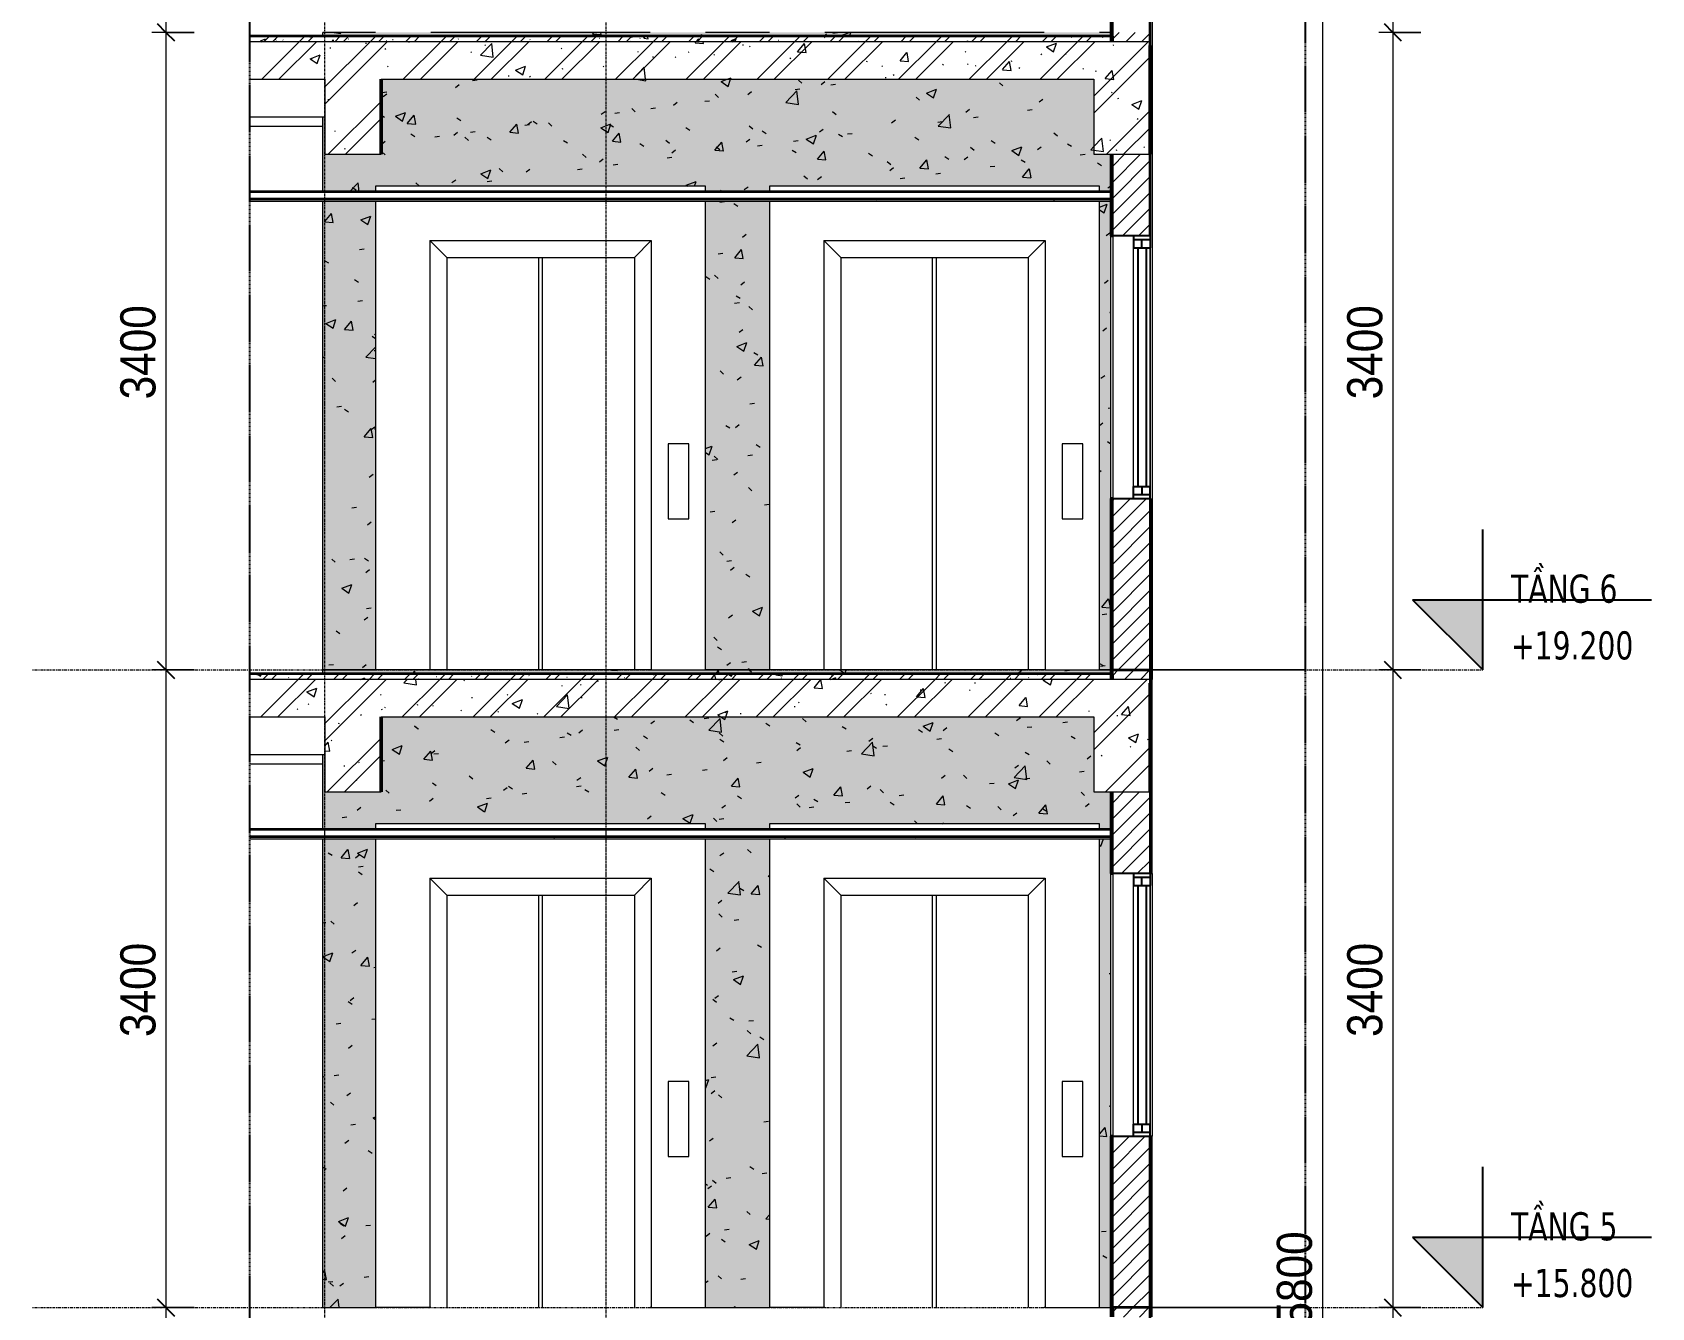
# Model space of a CAD drawing. Header units: millimetres. Extents: x 41641 to 74043, y -6777 to 34550.
# Drawn here: x 64565 to 73197, y 15800 to 22600 of the extents above; entities that cross this region are included whole.
import ezdxf

# ---------------------------------------------------------------- set-up
doc = ezdxf.new("R2010")
doc.units = ezdxf.units.MM
for name, pattern in [('Centre', [31.75, 6.35, -4.7625, 15.875, -4.7625]), ('Grid Line', [22.225, 12.7, -3.175, 3.175, -3.175]), ('Hidden', [7.14375, 4.7625, -2.38125])]:
    doc.linetypes.add(name, pattern=pattern)
for name, color, linetype, lineweight in [('0-2', 50, 'Continuous', 5), ('A-ANNO-DIMS', 211, 'Continuous', 9), ('A-ANNO-DIMS-75', 211, 'Continuous', 9), ('A-CLNG-2', 7, 'Continuous', 35), ('A-CLNG-FNSH-1', 250, 'Continuous', 18), ('A-CLNG-PATT', 13, 'Continuous', 18), ('A-DETL-GENF', 92, 'Continuous', 18), ('A-DETL-GENF-1', 9, 'Continuous', 18), ('A-DETL-GENF-3', 92, 'Hidden', 25), ('A-DETL-THIN', 151, 'Continuous', 18), ('A-DOOR', 31, 'Continuous', 18), ('A-FLOR-FNSH-1', 7, 'Continuous', 35), ('A-FLOR-LEVL', 51, 'Continuous', 9), ('A-FLOR-LEVL-1', 51, 'Continuous', 25), ('A-FLOR-LEVL-2', 51, 'Centre', 9), ('A-FLOR-PATT-3', 8, 'Continuous', 18), ('A-GLAZ', 151, 'Continuous', 18), ('A-GLAZ-1', 151, 'Continuous', 25), ('A-WALL', 113, 'Continuous', 18), ('A-WALL-1', 7, 'Continuous', 35), ('A-WALL-FNSH-1', 250, 'Continuous', 18), ('A-WALL-PATT', 111, 'Continuous', 18), ('I-WALL', 2, 'Continuous', 18), ('S-BEAM-1', 253, 'Continuous', 5), ('S-BEAM-2', 250, 'Continuous', 18), ('S-BEAM-3', 10, 'Continuous', 50), ('S-GRID-1', 1, 'Grid Line', 9)]:
    doc.layers.add(name, color=color, linetype=linetype, lineweight=lineweight)
doc.styles.add('Tahoma_B', font='tahomabd.ttf', dxfattribs={"width": 0.85, "height": 150})
doc.styles.add('UTM Avo', font='', dxfattribs={"width": 0.9, "height": 187.5})
doc.styles.get('UTM Avo').set_extended_font_data('UTM Avo')
doc.dimstyles.new('1_Dim_chi_tiet_2_5', dxfattribs={"dimscale": 304.8, "dimtxt": 187.368928, "dimasz": 0.295276, "dimexe": 0.246063, "dimexo": 0.0625, "dimgap": 0.024606, "dimtad": 1, "dimdec": 0, "dimrnd": 5, "dimzin": 0, "dimdsep": 46, "dimtxsty": 'UTM Avo', "dimblk1": 'OBLIQUE', "dimblk2": 'OBLIQUE', "dimsah": 1, "dimcen": 0.09, "dimdle": 0.246063, "dimazin": 0, "dimtfac": 1, "dimtdec": 4, "dimtix": 1, "dimtmove": 0, "dimatfit": 3, "dimfxl": 0.492126, "dimfxlon": 1, "dimtvp": 1, "dimtolj": 1, "dimtzin": 0, "dimarcsym": 2})
pattern_1 = [(45, (67953.896, 0), (-42.4264, 42.4264), [])]
pattern_2 = [(50, (67953.9, 0), (546.553, -47.817), [57.15, -628.65]), (355, (67953.9, 0), (-105.728, 573.17), [45.72, -502.92]), (100.451, (67999.44, -4), (440.828, 525.35), [48.57, -534.27]), (46.184, (67953.9, 152.4), (813.237, -126.128), [85.725, -942.975]), (96.636, (68021.7, 141.9), (712.207, 742.283), [72.855, -801.405]), (351.184, (67953.9, 152.4), (712.215, 742.276), [68.58, -754.38]), (21, (68030.1, 114.3), (454.843, -306.796), [57.15, -628.65]), (326, (68030.1, 114.3), (185.406, 552.564), [45.72, -502.92]), (71.451, (68068, 88.73), (640.251, 245.764), [48.57, -534.27]), (37.5, (67953.9, 0), (9.2664, 253.665), [25.146, -471.678, 25.146, -485.394, -504.825]), (37.5, (67953.9, 0), (9.2664, 253.665), [-1007.364, 25.146, -479.679]), (7.5, (67953.9, 0), (200.4594, 300.5414), [25.146, -265.938, 25.146, -460.248, -192.405]), (7.5, (67953.9, 0), (200.4594, 300.5414), [-776.478, 25.146, -167.259]), (327.5, (67783.97, 0), (406.7728, -17.1864), [25.146, -165.354, 25.146, -569.214, -788.67]), (327.5, (67783.97, 0), (406.7728, -17.1864), [-784.86, 25.146, -763.524]), (317.5, (67707.77, 0), (444.388, 76.2803), [25.146, -222.504, 25.146, -369.57, -560.07]), (317.5, (67707.77, 0), (444.388, 76.2803), [-642.366, 25.146, -534.924])]
pattern_3 = [(37.5, (67953.896, 0), (-2.40047, 73.41204), [2.515, -55.397, 2.515, -62.255, -61.913]), (37.5, (67953.896, 0), (-2.40047, 73.41204), [-122.682, 2.515, -59.398]), (7.5, (67953.9, 0), (67.42816, 107.52402), [2.515, -28.727, 2.515, -49.682, -20.003]), (7.5, (67953.9, 0), (67.42816, 107.52402), [-83.439, 2.515, -17.488]), (327.5, (67907.03, 0), (118.6493, 0.21553), [2.515, -16.535, 2.515, -66.065, -89.535]), (327.5, (67907.03, 0), (118.6493, 0.21553), [-87.63, 2.515, -87.02]), (317.5, (67907.03, 0), (114.5339, 33.43928), [2.515, -7.01, 2.515, -42.443, -51.435]), (317.5, (67907.03, 0), (114.5339, 33.43928), [-54.483, 2.515, -48.92])]
pattern_4 = [(45, (67953.896, 0), (-39.77476, 39.77476), [])]
pattern_5 = [(0, (67953.9, 0), (609.6, 152.4), [25.146, -432.054, 25.146, -432.054, -2438.4]), (0, (67953.9, 0), (609.6, 152.4), [-914.4, 25.146, -889.254, 25.146, -432.054, -1066.8]), (0, (67953.9, 0), (609.6, 152.4), [-2286, 25.146, -279.654, 25.146, -736.854]), (120, (68182.5, 76.2), (-436.7823, 451.7291), [25.146, -432.054, 25.146, -432.054, -2438.4]), (120, (68182.5, 76.2), (-436.7823, 451.7291), [-914.4, 25.146, -889.254, 25.146, -432.054, -1066.8]), (120, (68182.5, 76.2), (-436.7823, 451.7291), [-2286, 25.146, -279.654, 25.146, -736.854]), (240, (68258.7, 381), (-172.8177, -604.1291), [25.146, -432.054, 25.146, -432.054, -2438.4]), (240, (68258.7, 381), (-172.8177, -604.1291), [-914.4, 25.146, -889.254, 25.146, -432.054, -1066.8]), (240, (68258.7, 381), (-172.8177, -604.1291), [-2286, 25.146, -279.654, 25.146, -736.854])]
pattern_6 = [(50, (67953.9, 0), (273.276, -23.909), [28.575, -314.325]), (355, (67953.9, 0), (-52.8646, 286.585), [22.86, -251.46]), (100.451, (67976.67, -2), (220.4138, 262.6745), [24.285, -267.135]), (46.184, (67953.9, 76.2), (406.6187, -63.0646), [42.862, -471.487]), (96.636, (67987.8, 70.94), (356.104, 371.1414), [36.428, -400.703]), (351.184, (67953.9, 76.2), (356.1075, 371.138), [34.29, -377.19]), (21, (67992, 57.15), (227.4212, -153.3982), [28.575, -314.325]), (326, (67992, 57.15), (92.7027, 276.282), [22.86, -251.46]), (71.451, (68010.95, 44.37), (320.1254, 122.8816), [24.285, -267.135]), (37.5, (67953.9, 0), (4.6325, 126.8326), [2.515, -245.897, 2.515, -252.755, -252.413]), (37.5, (67953.9, 0), (4.6325, 126.8326), [-503.682, 2.515, -249.898]), (7.5, (67953.9, 0), (100.22916, 150.2711), [2.515, -143.027, 2.515, -240.182, -96.203]), (7.5, (67953.9, 0), (100.22916, 150.2711), [-388.239, 2.515, -93.688]), (327.5, (67868.93, 0), (203.38684, -8.5935), [2.515, -92.735, 2.515, -294.665, -394.335]), (327.5, (67868.93, 0), (203.38684, -8.5935), [-392.43, 2.515, -391.82]), (317.5, (67830.83, 0), (222.1944, 38.1398), [2.515, -121.31, 2.515, -194.843, -280.035]), (317.5, (67830.83, 0), (222.1944, 38.1398), [-321.183, 2.515, -277.52]), (45, (67953.9, 0), (-94.2927, 94.2927), []), (45, (67953.9, 142.88), (-94.2927, 94.2927), [])]
pattern_7 = [(50, (67953.9, 0), (546.553, -47.817), [57.15, -628.65]), (355, (67953.9, 0), (-105.728, 573.17), [45.72, -502.92]), (100.451, (67999.44, -4), (440.828, 525.35), [48.57, -534.27]), (46.184, (67953.9, 152.4), (813.237, -126.128), [85.725, -942.975]), (96.636, (68021.7, 141.9), (712.207, 742.283), [72.855, -801.405]), (351.184, (67953.9, 152.4), (712.215, 742.276), [68.58, -754.38]), (21, (68030.1, 114.3), (454.843, -306.796), [57.15, -628.65]), (326, (68030.1, 114.3), (185.406, 552.564), [45.72, -502.92]), (71.451, (68068, 88.73), (640.251, 245.764), [48.57, -534.27]), (37.5, (67953.9, 0), (9.2664, 253.665), [5.029, -491.795, 5.029, -505.511, -504.825]), (37.5, (67953.9, 0), (9.2664, 253.665), [-1007.364, 5.029, -499.796]), (7.5, (67953.9, 0), (200.4594, 300.5414), [5.029, -286.055, 5.029, -480.365, -192.405]), (7.5, (67953.9, 0), (200.4594, 300.5414), [-776.478, 5.029, -187.376]), (327.5, (67783.97, 0), (406.7728, -17.1864), [5.029, -185.471, 5.029, -589.331, -788.67]), (327.5, (67783.97, 0), (406.7728, -17.1864), [-784.86, 5.029, -783.641]), (317.5, (67707.77, 0), (444.388, 76.2803), [5.029, -242.621, 5.029, -389.687, -560.07]), (317.5, (67707.77, 0), (444.388, 76.2803), [-642.366, 5.029, -555.041]), (45, (67953.9, 0), (-188.5854, 188.5854), []), (45, (67953.9, 285.75), (-188.5854, 188.5854), [])]

# ---------------------------------------------------------------- blocks, each defined once
blk = doc.blocks.new('NCV_TKTC_KET CAU_rvt-2-TKCS_THANG MÁY TM1 - MẶT ĐỨNG')
at = {"layer": 'S-BEAM-1'}
for points in [[(48852.6, 21950), (48852.6, 21950), (48852.6, 22350)], [(48852.6, 18550), (48852.6, 18550), (48852.6, 18801.1)]]:
    blk.add_hatch(color=256, dxfattribs=at).paths.add_polyline_path(points)
at = {"layer": 'S-BEAM-2'}
for p, q in [((44052.6, 22150), (44452.6, 22150)), ((44052.6, 22100), (44442.6, 22100)), ((44052.6, 18750), (44452.6, 18750)), ((44052.6, 18700), (44442.6, 18700))]:
    blk.add_line(p, q, dxfattribs=at)
at = {"layer": 'S-BEAM-3'}
for p, q in [((48852.6, 21950), (48852.6, 22530)), ((44752.6, 21950), (44752.6, 22350)), ((48852.6, 18550), (48852.6, 19130)), ((44752.6, 18550), (44752.6, 18950))]:
    blk.add_line(p, q, dxfattribs=at)
blk = doc.blocks.new('1_FAMILY RVT - W01-WxH 1400x3200xmm-489780-TKCS_THANG MÁY TM1 - MẶT ĐỨNG')
at = {"layer": 'A-GLAZ'}
for p, q in [((48652.635618, 11314.4), (48652.635618, 9914.4)), ((48852.635618, 9914.4), (48852.635618, 11314.4)), ((48763.735618, 9977.9), (48763.735618, 11250.9)), ((48852.635618, 11250.9), (48852.635618, 9977.9))]:
    blk.add_line(p, q, dxfattribs=at)
at = {"layer": 'A-GLAZ-1'}
for p, q in [((48852.635618, 11314.4), (48652.635618, 11314.4)), ((48763.735618, 11314.4), (48763.735618, 11250.9)), ((48852.635618, 11314.4), (48852.635618, 11250.9)), ((48763.735618, 11295.35), (48852.635618, 11295.35)), ((48763.735618, 11250.9), (48852.635618, 11250.9)), ((48785.960618, 11250.9), (48785.960618, 9977.9)), ((48808.185618, 11250.9), (48808.185618, 11295.35)), ((48830.410618, 11250.9), (48830.410618, 9977.9)), ((48763.735618, 9914.4), (48763.735618, 9977.9)), ((48763.735618, 9977.9), (48852.635618, 9977.9)), ((48852.635618, 9933.45), (48763.735618, 9933.45)), ((48808.185618, 9977.9), (48808.185618, 9933.45)), ((48852.635618, 9914.4), (48852.635618, 9977.9)), ((48652.635618, 9914.4), (48852.635618, 9914.4))]:
    blk.add_line(p, q, dxfattribs=at)
blk = doc.blocks.new('Thang may HIEN - Dài x Rộng - 2000x2000-V13-TKCS_THANG MÁY TM1 - MẶT ĐỨNG')
at = {"layer": 'A-DOOR'}
for p, q in [((46822.6, 11580), (46822.6, 11550)), ((48582.6, 11580), (46822.6, 11580)), ((48582.6, 11550), (48582.6, 11580)), ((46822.6, 11500), (46822.6, 9000)), ((48582.6, 9000), (48582.6, 11500)), ((47202.6, 11200), (47112.6, 11290)), ((47112.6, 11290), (47112.6, 9000)), ((47112.6, 11290), (48292.6, 11290)), ((48292.6, 11290), (48202.6, 11200)), ((48292.6, 11290), (48292.6, 9000)), ((47202.6, 11200), (47202.6, 9000)), ((47202.6, 11200), (48202.6, 11200)), ((47692.6, 9000), (47692.6, 11200)), ((47712.6, 9000), (47712.6, 11200)), ((48202.6, 11200), (48202.6, 9000)), ((48492.6, 10205.9), (48382.6, 10205.9)), ((48382.6, 10205.9), (48382.6, 9805.9)), ((48492.6, 9805.9), (48492.6, 10205.9)), ((48382.6, 9805.9), (48492.6, 9805.9)), ((47112.6, 9000), (46822.6, 9000)), ((47117.6, 9000), (47112.6, 9000)), ((48292.6, 9000), (48287.6, 9000)), ((48292.6, 9000), (48582.6, 9000))]:
    blk.add_line(p, q, dxfattribs=at)
blk = doc.blocks.new('BORDER VIEW - BORDER VIEW-3767685-TKCS_THANG MÁY TM1 - MẶT ĐỨNG')
at = {"layer": 'A-DETL-GENF-3'}
for p, q in [((44052.6, -4350), (44052.6, 34271.6)), ((49678.2, 34271.6), (49678.2, -4350))]:
    blk.add_line(p, q, dxfattribs=at)
blk = doc.blocks.new('Level - CAO ĐỘ LEVEL-350587-TKCS_THANG MÁY TM1 - MẶT ĐỨNG')
at = {"layer": 'A-FLOR-LEVL'}
blk.add_hatch(color=256, dxfattribs=at).paths.add_polyline_path([(50625.7, 2575), (50625.7, 2200), (50250.7, 2575)])
at = {"layer": 'A-FLOR-LEVL-1'}
for p, q in [((50625.7, 2200), (50625.7, 2950)), ((50250.7, 2575), (50625.7, 2200)), ((50250.7, 2575), (51525.7, 2575))]:
    blk.add_line(p, q, dxfattribs=at)
blk = doc.blocks.new('DIMBLOCK30-TKCS_THANG MÁY TM1 - MẶT ĐỨNG')
at = {"layer": 'A-ANNO-DIMS-75'}
for p, q in [((65427.1, 26000), (65202.1, 26000)), ((65277.1, 26000), (65277.1, 22600)), ((65277.1, 26000), (65427.1, 26000)), ((65427.1, 22600), (65202.1, 22600)), ((65277.1, 22600), (65427.1, 22600))]:
    blk.add_line(p, q, dxfattribs=at)
at = {"layer": 'A-ANNO-DIMS-75', "lineweight": 25}
for p, q in [((65277.1, 26000), (65232.1, 26045)), ((65277.1, 26000), (65322.1, 25955)), ((65277.1, 22600), (65232.1, 22645)), ((65277.1, 22600), (65322.1, 22555))]:
    blk.add_line(p, q, dxfattribs=at)
at = {"layer": 'A-ANNO-DIMS-75', "color": 0, "insert": (65033.5, 24043.2), "char_height": 187.5, "width": 616.236, "attachment_point": 1, "rotation": 90, "line_spacing_factor": 1.110334, "style": 'UTM Avo'}
blk.add_mtext('3400', dxfattribs=at)
blk = doc.blocks.new('_Oblique')
at = {"color": 0, "linetype": 'ByBlock', "lineweight": -2}
blk.add_line((-0.5, -0.5), (0.5, 0.5), dxfattribs=at)
blk = doc.blocks.new('DIMBLOCK31-TKCS_THANG MÁY TM1 - MẶT ĐỨNG')
at = {"layer": 'A-ANNO-DIMS-75', "lineweight": 25}
for p, q in [((65277.1, 22600), (65232.1, 22645)), ((65277.1, 22600), (65322.1, 22555)), ((65277.1, 19200), (65232.1, 19245)), ((65277.1, 19200), (65322.1, 19155))]:
    blk.add_line(p, q, dxfattribs=at)
at = {"layer": 'A-ANNO-DIMS-75'}
for p, q in [((65427.1, 22600), (65202.1, 22600)), ((65277.1, 22600), (65277.1, 19200)), ((65277.1, 22600), (65427.1, 22600)), ((65427.1, 19200), (65202.1, 19200)), ((65277.1, 19200), (65427.1, 19200))]:
    blk.add_line(p, q, dxfattribs=at)
at = {"layer": 'A-ANNO-DIMS-75', "color": 0, "insert": (65033.5, 20643.2), "char_height": 187.5, "width": 616.236, "attachment_point": 1, "rotation": 90, "line_spacing_factor": 1.110334, "style": 'UTM Avo'}
blk.add_mtext('3400', dxfattribs=at)
blk = doc.blocks.new('DIMBLOCK32-TKCS_THANG MÁY TM1 - MẶT ĐỨNG')
at = {"layer": 'A-ANNO-DIMS-75'}
for p, q in [((65427.1, 19200), (65202.1, 19200)), ((65277.1, 19200), (65277.1, 15800)), ((65277.1, 19200), (65427.1, 19200)), ((65427.1, 15800), (65202.1, 15800)), ((65277.1, 15800), (65427.1, 15800))]:
    blk.add_line(p, q, dxfattribs=at)
at = {"layer": 'A-ANNO-DIMS-75', "lineweight": 25}
for p, q in [((65277.1, 19200), (65232.1, 19245)), ((65277.1, 19200), (65322.1, 19155)), ((65277.1, 15800), (65232.1, 15845)), ((65277.1, 15800), (65322.1, 15755))]:
    blk.add_line(p, q, dxfattribs=at)
at = {"layer": 'A-ANNO-DIMS-75', "color": 0, "insert": (65033.5, 17243.2), "char_height": 187.5, "width": 616.236, "attachment_point": 1, "rotation": 90, "line_spacing_factor": 1.110334, "style": 'UTM Avo'}
blk.add_mtext('3400', dxfattribs=at)
blk = doc.blocks.new('DIMBLOCK33-TKCS_THANG MÁY TM1 - MẶT ĐỨNG')
at = {"layer": 'A-ANNO-DIMS-75'}
for p, q in [((65427.1, 15800), (65202.1, 15800)), ((65277.1, 15800), (65277.1, 12400)), ((65277.1, 15800), (65427.1, 15800)), ((65427.1, 12400), (65202.1, 12400)), ((65277.1, 12400), (65427.1, 12400))]:
    blk.add_line(p, q, dxfattribs=at)
at = {"layer": 'A-ANNO-DIMS-75', "lineweight": 25}
for p, q in [((65277.1, 15800), (65232.1, 15845)), ((65277.1, 15800), (65322.1, 15755)), ((65277.1, 12400), (65232.1, 12445)), ((65277.1, 12400), (65322.1, 12355))]:
    blk.add_line(p, q, dxfattribs=at)
at = {"layer": 'A-ANNO-DIMS-75', "color": 0, "insert": (65033.5, 13843.2), "char_height": 187.5, "width": 616.236, "attachment_point": 1, "rotation": 90, "line_spacing_factor": 1.110334, "style": 'UTM Avo'}
blk.add_mtext('3400', dxfattribs=at)
blk = doc.blocks.new('DIMBLOCK45-TKCS_THANG MÁY TM1 - MẶT ĐỨNG')
at = {"layer": 'A-ANNO-DIMS-75'}
for p, q in [((71967.6, 26000), (71742.6, 26000)), ((71817.6, 26000), (71817.6, 22600)), ((71817.6, 26000), (71967.6, 26000)), ((71967.6, 22600), (71742.6, 22600)), ((71817.6, 22600), (71967.6, 22600))]:
    blk.add_line(p, q, dxfattribs=at)
at = {"layer": 'A-ANNO-DIMS-75', "lineweight": 25}
for p, q in [((71817.6, 26000), (71772.6, 26045)), ((71817.6, 26000), (71862.6, 25955)), ((71817.6, 22600), (71772.6, 22645)), ((71817.6, 22600), (71862.6, 22555))]:
    blk.add_line(p, q, dxfattribs=at)
at = {"layer": 'A-ANNO-DIMS-75', "color": 0, "insert": (71574, 24043.2), "char_height": 187.5, "width": 616.236, "attachment_point": 1, "rotation": 90, "line_spacing_factor": 1.110334, "style": 'UTM Avo'}
blk.add_mtext('3400', dxfattribs=at)
blk = doc.blocks.new('DIMBLOCK46-TKCS_THANG MÁY TM1 - MẶT ĐỨNG')
at = {"layer": 'A-ANNO-DIMS-75', "lineweight": 25}
for p, q in [((71817.6, 22600), (71772.6, 22645)), ((71817.6, 22600), (71862.6, 22555)), ((71817.6, 19200), (71772.6, 19245)), ((71817.6, 19200), (71862.6, 19155))]:
    blk.add_line(p, q, dxfattribs=at)
at = {"layer": 'A-ANNO-DIMS-75'}
for p, q in [((71967.6, 22600), (71742.6, 22600)), ((71817.6, 22600), (71817.6, 19200)), ((71817.6, 22600), (71967.6, 22600)), ((71967.6, 19200), (71742.6, 19200)), ((71817.6, 19200), (71967.6, 19200))]:
    blk.add_line(p, q, dxfattribs=at)
at = {"layer": 'A-ANNO-DIMS-75', "color": 0, "insert": (71574, 20643.2), "char_height": 187.5, "width": 616.236, "attachment_point": 1, "rotation": 90, "line_spacing_factor": 1.110334, "style": 'UTM Avo'}
blk.add_mtext('3400', dxfattribs=at)
blk = doc.blocks.new('DIMBLOCK47-TKCS_THANG MÁY TM1 - MẶT ĐỨNG')
at = {"layer": 'A-ANNO-DIMS-75'}
for p, q in [((71967.6, 19200), (71742.6, 19200)), ((71817.6, 19200), (71817.6, 15800)), ((71817.6, 19200), (71967.6, 19200)), ((71967.6, 15800), (71742.6, 15800)), ((71817.6, 15800), (71967.6, 15800))]:
    blk.add_line(p, q, dxfattribs=at)
at = {"layer": 'A-ANNO-DIMS-75', "lineweight": 25}
for p, q in [((71817.6, 19200), (71772.6, 19245)), ((71817.6, 19200), (71862.6, 19155)), ((71817.6, 15800), (71772.6, 15845)), ((71817.6, 15800), (71862.6, 15755))]:
    blk.add_line(p, q, dxfattribs=at)
at = {"layer": 'A-ANNO-DIMS-75', "color": 0, "insert": (71574, 17243.2), "char_height": 187.5, "width": 616.236, "attachment_point": 1, "rotation": 90, "line_spacing_factor": 1.110334, "style": 'UTM Avo'}
blk.add_mtext('3400', dxfattribs=at)
blk = doc.blocks.new('DIMBLOCK48-TKCS_THANG MÁY TM1 - MẶT ĐỨNG')
at = {"layer": 'A-ANNO-DIMS-75'}
for p, q in [((71967.6, 15800), (71742.6, 15800)), ((71817.6, 15800), (71817.6, 12400)), ((71817.6, 15800), (71967.6, 15800)), ((71967.6, 12400), (71742.6, 12400)), ((71817.6, 12400), (71967.6, 12400))]:
    blk.add_line(p, q, dxfattribs=at)
at = {"layer": 'A-ANNO-DIMS-75', "lineweight": 25}
for p, q in [((71817.6, 15800), (71772.6, 15845)), ((71817.6, 15800), (71862.6, 15755)), ((71817.6, 12400), (71772.6, 12445)), ((71817.6, 12400), (71862.6, 12355))]:
    blk.add_line(p, q, dxfattribs=at)
at = {"layer": 'A-ANNO-DIMS-75', "color": 0, "insert": (71574, 13843.2), "char_height": 187.5, "width": 616.236, "attachment_point": 1, "rotation": 90, "line_spacing_factor": 1.110334, "style": 'UTM Avo'}
blk.add_mtext('3400', dxfattribs=at)
blk = doc.blocks.new('DIMBLOCK57-TKCS_THANG MÁY TM1 - MẶT ĐỨNG')
at = {"layer": 'A-ANNO-DIMS-75', "lineweight": 25}
for p, q in [((71442.6, 33800), (71397.6, 33845)), ((71442.6, 33800), (71487.6, 33755)), ((71442.6, -2000), (71397.6, -1955)), ((71442.6, -2000), (71487.6, -2045))]:
    blk.add_line(p, q, dxfattribs=at)
at = {"layer": 'A-ANNO-DIMS-75'}
for p, q in [((71442.6, 33875), (71442.6, -2075)), ((71292.6, 33800), (71517.6, 33800)), ((71442.6, 33800), (71292.6, 33800)), ((71592.6, -2000), (71367.6, -2000)), ((71442.6, -2000), (71592.6, -2000))]:
    blk.add_line(p, q, dxfattribs=at)
at = {"layer": 'A-ANNO-DIMS-75', "color": 0, "insert": (71199, 15579), "char_height": 187.5, "width": 770.294, "attachment_point": 1, "rotation": 90, "line_spacing_factor": 1.110334, "style": 'UTM Avo'}
blk.add_mtext('35800', dxfattribs=at)

msp = doc.modelspace()

# ---------------------------------------------------------------- hatches: boundary and pattern name
at = {"layer": 'A-CLNG-PATT'}
h = msp.add_hatch(dxfattribs=at)
h.set_pattern_fill('FP_16', color=256, style=0, pattern_type=2)
h.set_pattern_definition(pattern_5)
h.paths.add_polyline_path([(69028.5, 21700), (70323.9, 21700), (70323.9, 21710), (65724, 21710), (65724, 21700), (68008, 21700)])
h = msp.add_hatch(dxfattribs=at)
h.set_pattern_fill('FP_16', color=256, style=0, pattern_type=2)
h.set_pattern_definition(pattern_5)
h.paths.add_polyline_path([(69028.5, 18300), (70323.9, 18300), (70323.9, 18310), (65724, 18310), (65724, 18300), (68008, 18300)])
at = {"layer": 'A-DETL-GENF-1'}
h = msp.add_hatch(dxfattribs=at)
h.set_pattern_fill('FP_20', color=256, style=0, pattern_type=2)
h.set_pattern_definition(pattern_7)
h.paths.add_polyline_path([(66424, 21950), (66424, 22350), (70224.1, 22350), (70224.1, 21950), (70524, 21950), (70524, 22550), (65724, 22550), (65724, 22350), (66124, 22350), (66124, 21950)])
h = msp.add_hatch(dxfattribs=at)
h.set_pattern_fill('FP_20', color=256, style=0, pattern_type=2)
h.set_pattern_definition(pattern_7)
h.paths.add_polyline_path([(66424, 18550), (66424, 18950), (70224.1, 18950), (70224.1, 18550), (70524, 18550), (70524, 19150), (65724, 19150), (65724, 18950), (66124, 18950), (66124, 18550)])
at = {"layer": 'A-FLOR-PATT-3'}
h = msp.add_hatch(dxfattribs=at)
h.set_pattern_fill('FP_14', color=256, style=0, pattern_type=2)
h.set_pattern_definition(pattern_6)
h.paths.add_polyline_path([(70224.1, 22550), (70324.1, 22550), (70324.1, 22580), (65724, 22580), (65724, 22550), (69028.5, 22550)])
h = msp.add_hatch(dxfattribs=at)
h.set_pattern_fill('FP_14', color=256, style=0, pattern_type=2)
h.set_pattern_definition(pattern_6)
h.paths.add_polyline_path([(66424, 19150), (70324.1, 19150), (70324.1, 19180), (65724, 19180), (65724, 19150), (66364.1, 19150)])
at = {"layer": 'A-WALL-PATT'}
h = msp.add_hatch(dxfattribs=at)
h.set_pattern_fill('FP_17', color=256, style=0, pattern_type=2)
h.set_pattern_definition(pattern_2)
h.paths.add_polyline_path([(66114.1, 19200), (66124.1, 19200), (66124.1, 21700), (66114.1, 21700), (66114.1, 20032.5)])
h.paths.add_polyline_path([(66114.1, 21750), (66124.1, 21750), (66124, 22150), (66114.1, 22150), (66114.1, 21950)])
h.paths.add_polyline_path([(66114.1, 22580), (66124.1, 22580), (66124.1, 22600), (66114.1, 22600)])
h = msp.add_hatch(dxfattribs=at)
h.set_pattern_fill('FP_18', color=256, style=0, pattern_type=2)
h.set_pattern_definition(pattern_3)
h.paths.add_polyline_path([(66114.1, 19200), (66124.1, 19200), (66124.1, 21700), (66114.1, 21700), (66114.1, 20032.5)])
h.paths.add_polyline_path([(66114.1, 21750), (66124.1, 21750), (66124, 22150), (66114.1, 22150), (66114.1, 21950)])
h.paths.add_polyline_path([(66114.1, 22580), (66124.1, 22580), (66124.1, 22600), (66114.1, 22600)])
h = msp.add_hatch(dxfattribs=at)
h.set_pattern_fill('FP_17', color=256, style=0, pattern_type=2)
h.set_pattern_definition(pattern_2)
h.paths.add_polyline_path([(66124.1, 19200), (66394, 19200), (66394, 21700), (66124.1, 21700), (66124.1, 20032.5)])
h.paths.add_polyline_path([(68494.1, 19200), (68494.1, 21700), (68154, 21700), (68154, 19200)])
h.paths.add_polyline_path([(70314.1, 19200), (70314.1, 21700), (70254.1, 21700), (70254.1, 19200)])
h.paths.add_polyline_path([(68428.6, 21750), (68494.1, 21750), (68494.1, 21780), (70254.1, 21780), (70254.1, 21750), (70314.1, 21750), (70314.1, 21950), (70224.1, 21950), (70224.1, 22350), (66424.1, 22350), (66424, 21950), (66124.1, 21950), (66124.1, 21750), (66394, 21750), (66394, 21780), (68154, 21780), (68154, 21750)])
h.paths.add_polyline_path([(66134.1, 22580), (70314.1, 22580), (70314.1, 22600), (66124.1, 22600), (66124.1, 22580)])
h = msp.add_hatch(dxfattribs=at)
h.set_pattern_fill('FP_18', color=256, style=0, pattern_type=2)
h.set_pattern_definition(pattern_3)
h.paths.add_polyline_path([(66124.1, 19200), (66394, 19200), (66394, 21700), (66124.1, 21700), (66124.1, 20032.5)])
h.paths.add_polyline_path([(68494.1, 19200), (68494.1, 21700), (68154, 21700), (68154, 19200)])
h.paths.add_polyline_path([(70314.1, 19200), (70314.1, 21700), (70254.1, 21700), (70254.1, 19200)])
h.paths.add_polyline_path([(68428.6, 21750), (68494.1, 21750), (68494.1, 21780), (70254.1, 21780), (70254.1, 21750), (70314.1, 21750), (70314.1, 21950), (70224.1, 21950), (70224.1, 22350), (66424.1, 22350), (66424, 21950), (66124.1, 21950), (66124.1, 21750), (66394, 21750), (66394, 21780), (68154, 21780), (68154, 21750)])
h.paths.add_polyline_path([(66134.1, 22580), (70314.1, 22580), (70314.1, 22600), (66124.1, 22600), (66124.1, 22580)])
h = msp.add_hatch(dxfattribs=at)
h.set_pattern_fill('FP_19', color=256, style=0, pattern_type=2)
h.set_pattern_definition(pattern_4)
h.paths.add_polyline_path([(70324.1, 19200), (70324.1, 20114.4), (70314.1, 20114.4), (70314.1, 19200)])
h.paths.add_polyline_path([(70324.1, 21514.4), (70324.1, 21950), (70314.1, 21950), (70314.1, 21514.4)])
h.paths.add_polyline_path([(70324.1, 22550), (70324.1, 22600), (70314.1, 22600), (70314.1, 22550), (70323.6, 22550)])
h = msp.add_hatch(dxfattribs=at)
h.set_pattern_fill('FP_13', color=256, style=0, pattern_type=2)
h.set_pattern_definition(pattern_1)
h.paths.add_polyline_path([(70524.1, 19200), (70524.1, 20114.4), (70324.1, 20114.4), (70324.1, 19200)])
h.paths.add_polyline_path([(70524, 21514.4), (70524.1, 21514.4), (70524, 22600), (70324.1, 22600), (70324.1, 22550), (70524, 22549.6), (70524, 21950), (70324.1, 21950), (70324.1, 21514.4)])
h = msp.add_hatch(dxfattribs=at)
h.set_pattern_fill('FP_17', color=256, style=0, pattern_type=2)
h.set_pattern_definition(pattern_2)
h.paths.add_polyline_path([(66114.1, 15800), (66124.1, 15800), (66124.1, 18300), (66114.1, 18300), (66114.1, 17569.7)])
h.paths.add_polyline_path([(66114.1, 18350), (66124.1, 18350), (66124, 18750), (66114.1, 18750), (66114.1, 18550)])
h.paths.add_polyline_path([(66114.1, 19180), (66124.1, 19180), (66124.1, 19200), (66114.1, 19200)])
h = msp.add_hatch(dxfattribs=at)
h.set_pattern_fill('FP_18', color=256, style=0, pattern_type=2)
h.set_pattern_definition(pattern_3)
h.paths.add_polyline_path([(66114.1, 15800), (66124.1, 15800), (66124.1, 18300), (66114.1, 18300), (66114.1, 17569.7)])
h.paths.add_polyline_path([(66114.1, 18350), (66124.1, 18350), (66124, 18750), (66114.1, 18750), (66114.1, 18550)])
h.paths.add_polyline_path([(66114.1, 19180), (66124.1, 19180), (66124.1, 19200), (66114.1, 19200)])
h = msp.add_hatch(dxfattribs=at)
h.set_pattern_fill('FP_17', color=256, style=0, pattern_type=2)
h.set_pattern_definition(pattern_2)
h.paths.add_polyline_path([(68154, 15800), (68494.1, 15800), (68494.1, 18300), (68154, 18300), (68154, 17384.5)])
h.paths.add_polyline_path([(66394, 15800), (66394, 18300), (66124.1, 18300), (66124.1, 15800)])
h.paths.add_polyline_path([(70254.1, 15800), (70314.1, 15800), (70314.1, 18300), (70254.1, 18300), (70254.1, 16205.9)])
h.paths.add_polyline_path([(66124.1, 18350), (66394, 18350), (66394, 18380), (68154, 18380), (68154, 18350), (68494.1, 18350), (68494.1, 18380), (70254.1, 18380), (70254.1, 18350), (70314.1, 18350), (70314.1, 18550), (70224.1, 18550), (70224.1, 18950), (66424.1, 18950), (66424, 18550), (66124.1, 18550), (66124.1, 18380)])
h.paths.add_polyline_path([(66155.9, 19180), (70314.1, 19180), (70314.1, 19200), (66124.1, 19200), (66124.1, 19180), (66134.1, 19180)])
h = msp.add_hatch(dxfattribs=at)
h.set_pattern_fill('FP_18', color=256, style=0, pattern_type=2)
h.set_pattern_definition(pattern_3)
h.paths.add_polyline_path([(68154, 15800), (68494.1, 15800), (68494.1, 18300), (68154, 18300), (68154, 17384.5)])
h.paths.add_polyline_path([(66394, 15800), (66394, 18300), (66124.1, 18300), (66124.1, 15800)])
h.paths.add_polyline_path([(70254.1, 15800), (70314.1, 15800), (70314.1, 18300), (70254.1, 18300), (70254.1, 16205.9)])
h.paths.add_polyline_path([(66124.1, 18350), (66394, 18350), (66394, 18380), (68154, 18380), (68154, 18350), (68494.1, 18350), (68494.1, 18380), (70254.1, 18380), (70254.1, 18350), (70314.1, 18350), (70314.1, 18550), (70224.1, 18550), (70224.1, 18950), (66424.1, 18950), (66424, 18550), (66124.1, 18550), (66124.1, 18380)])
h.paths.add_polyline_path([(66155.9, 19180), (70314.1, 19180), (70314.1, 19200), (66124.1, 19200), (66124.1, 19180), (66134.1, 19180)])
h = msp.add_hatch(dxfattribs=at)
h.set_pattern_fill('FP_19', color=256, style=0, pattern_type=2)
h.set_pattern_definition(pattern_4)
h.paths.add_polyline_path([(70314.1, 15800), (70324.1, 15800), (70324.1, 16714.4), (70314.1, 16714.4), (70314.1, 16338.3)])
h.paths.add_polyline_path([(70324.1, 18114.4), (70324.1, 18550), (70314.1, 18550), (70314.1, 18114.4)])
h.paths.add_polyline_path([(70314.1, 19150), (70324.1, 19150), (70324.1, 19200), (70314.1, 19200)])
h = msp.add_hatch(dxfattribs=at)
h.set_pattern_fill('FP_13', color=256, style=0, pattern_type=2)
h.set_pattern_definition(pattern_1)
h.paths.add_polyline_path([(70524.1, 15800), (70524.1, 16714.4), (70324.1, 16714.4), (70324.1, 15800)])
h.paths.add_polyline_path([(70524.1, 18114.4), (70524, 19200), (70324.1, 19200), (70324.1, 19150), (70524, 19149.6), (70524, 18550), (70324.1, 18550), (70324.1, 18114.4), (70524, 18114.4)])
h = msp.add_hatch(dxfattribs=at)
h.set_pattern_fill('FP_19', color=256, style=0, pattern_type=2)
h.set_pattern_definition(pattern_4)
h.paths.add_polyline_path([(70324.1, 12400), (70324.1, 13314.4), (70314.1, 13314.4), (70314.1, 12400)])
h.paths.add_polyline_path([(70314.1, 14714.4), (70324.1, 14714.4), (70324.1, 15150), (70314.1, 15150), (70314.1, 15107)])
h.paths.add_polyline_path([(70323.6, 15750), (70324.1, 15750), (70324.1, 15800), (70314.1, 15800), (70314.1, 15750)])
h = msp.add_hatch(dxfattribs=at)
h.set_pattern_fill('FP_13', color=256, style=0, pattern_type=2)
h.set_pattern_definition(pattern_1)
h.paths.add_polyline_path([(70524.1, 12400), (70524.1, 13314.4), (70324.1, 13314.4), (70324.1, 12400)])
h.paths.add_polyline_path([(70324.1, 14714.4), (70524.1, 14714.4), (70524, 15800), (70324.1, 15800), (70324.1, 15750), (70524, 15749.6), (70524, 15150), (70324.1, 15150), (70324.1, 15107)])

# ---------------------------------------------------------------- linework, layer by layer
at = {"layer": 'A-CLNG-2'}
for p, q in [((70323.9, 21750), (65724, 21750)), ((70323.9, 21710), (65724, 21710)), ((70323.9, 21710), (70323.9, 21750)), ((70323.9, 18350), (65724, 18350)), ((70323.9, 18310), (65724, 18310)), ((70323.9, 18310), (70323.9, 18350))]:
    msp.add_line(p, q, dxfattribs=at)
at = {"layer": 'A-CLNG-FNSH-1'}
for p, q in [((65724, 21700), (70323.9, 21700)), ((70323.9, 21700), (70323.9, 21710)), ((70323.9, 18300), (70323.9, 18310)), ((65724, 18300), (70323.9, 18300))]:
    msp.add_line(p, q, dxfattribs=at)
at = {"layer": 'A-DETL-THIN'}
for p, q in [((70524, 22550), (65724, 22550)), ((70524, 21950), (70524, 22550)), ((65724, 22350), (66124, 22350)), ((66124, 22350), (66124, 21950)), ((66424, 21950), (66424, 22350)), ((66424, 22350), (70224.1, 22350)), ((70224.1, 22350), (70224.1, 21950)), ((66124, 21950), (66424, 21950)), ((70224.1, 21950), (70524, 21950)), ((70524, 19150), (65724, 19150)), ((70524, 18550), (70524, 19150)), ((65724, 18950), (66124, 18950)), ((66124, 18950), (66124, 18550)), ((66424, 18550), (66424, 18950)), ((66424, 18950), (70224.1, 18950)), ((70224.1, 18950), (70224.1, 18550)), ((66124, 18550), (66424, 18550)), ((70224.1, 18550), (70524, 18550))]:
    msp.add_line(p, q, dxfattribs=at)
at = {"layer": 'A-FLOR-FNSH-1'}
for p, q in [((70324.1, 22580), (65724, 22580)), ((70324.1, 22550), (70324.1, 22580)), ((70324.1, 19180), (65724, 19180)), ((70324.1, 19150), (70324.1, 19180))]:
    msp.add_line(p, q, dxfattribs=at)
at = {"layer": 'A-FLOR-LEVL-2'}
for p, q in [((64564.8, 19200), (72297.1, 19200)), ((64564.8, 15800), (72297.1, 15800))]:
    msp.add_line(p, q, dxfattribs=at)
at = {"layer": 'A-WALL'}
for p, q in [((70534.1, 29350), (70534.1, 19150)), ((70324.1, 23514.4), (70324.1, 22580)), ((70324.1, 21950), (70324.1, 21514.4)), ((70324.1, 20114.4), (70324.1, 19180)), ((71349.6, 19200), (70534.1, 19200)), ((70534.1, 19200), (71349.6, 19200)), ((70324.1, 18550), (70324.1, 18114.4)), ((70534.1, 18114.4), (70534.1, 16714.4)), ((70324.1, 16714.4), (70324.1, 15800)), ((70534.1, 15800), (71349.6, 15800)), ((71349.6, 15800), (70534.1, 15800))]:
    msp.add_line(p, q, dxfattribs=at)
at = {"layer": 'A-WALL-1'}
for p, q in [((70314.1, 23514.4), (70314.1, 22550)), ((70524.1, 21514.4), (70524.1, 23514.4)), ((70314.1, 21950), (70314.1, 21514.4)), ((70314.1, 21514.4), (70324.1, 21514.4)), ((70314.1, 20114.4), (70314.1, 19150)), ((70324.1, 20114.4), (70314.1, 20114.4)), ((70524.1, 20114.4), (70524.1, 18114.4)), ((70324.1, 19200), (70314.1, 19200)), ((70314.1, 19200), (70524.1, 19200)), ((70314.1, 18550), (70314.1, 18114.4)), ((70314.1, 18114.4), (70324.1, 18114.4)), ((70324.1, 16714.4), (70314.1, 16714.4)), ((70314.1, 16714.4), (70314.1, 15750)), ((70524.1, 14714.4), (70524.1, 16714.4)), ((70524.1, 15800), (70314.1, 15800)), ((70324.1, 15800), (70314.1, 15800)), ((70324.1, 15800), (70324.1, 15750)), ((70324.1, 15800), (70324.1, 15800))]:
    msp.add_line(p, q, dxfattribs=at)
at = {"layer": 'A-WALL-FNSH-1'}
for p, q in [((70534.1, 19150), (70524.1, 19150)), ((70534.1, 18114.4), (70534.1, 19150)), ((70524.1, 18114.4), (70534.1, 18114.4)), ((70534.1, 16714.4), (70524.1, 16714.4)), ((70534.1, 15750), (70534.1, 16714.4))]:
    msp.add_line(p, q, dxfattribs=at)
at = {"layer": 'I-WALL'}
for p, q in [((66114.1, 22580), (66114.1, 22600)), ((66394, 22600), (66114.1, 22600)), ((67859, 22600), (66689, 22600)), ((68494.1, 22600), (68154, 22600)), ((69959.1, 22600), (68789.1, 22600)), ((70314.1, 22600), (70254.1, 22600)), ((66114.1, 21750), (66114.1, 22150)), ((66114.1, 19200), (66114.1, 21700)), ((70314.1, 20114.4), (70314.1, 21514.4)), ((66114.1, 19180), (66114.1, 19200)), ((66394, 19200), (66114.1, 19200)), ((66114.1, 19200), (66394, 19200)), ((67859, 19200), (66689, 19200)), ((68494.1, 19200), (68154, 19200)), ((68154, 19200), (68494.1, 19200)), ((69959.1, 19200), (68789.1, 19200)), ((70314.1, 19200), (70254.1, 19200)), ((70254.1, 19200), (70314.1, 19200)), ((66114.1, 18350), (66114.1, 18750)), ((66114.1, 15800), (66114.1, 18300)), ((70314.1, 16714.4), (70314.1, 18114.4)), ((66114.1, 15800), (66394, 15800)), ((68154, 15800), (68494.1, 15800)), ((70254.1, 15800), (70314.1, 15800))]:
    msp.add_line(p, q, dxfattribs=at)
at = {"layer": 'S-GRID-1'}
for p, q in [((66124, -4166.2), (66124, 32410.9)), ((67624, -4166.2), (67624, 32410.9)), ((70524, -4166.2), (70524, 32410.9))]:
    msp.add_line(p, q, dxfattribs=at)

# ---------------------------------------------------------------- block references
at = {"layer": '0-2'}
msp.add_blockref('NCV_TKTC_KET CAU_rvt-2-TKCS_THANG MÁY TM1 - MẶT ĐỨNG', (21671.4, 0), dxfattribs=at)
at = {"layer": 'A-DETL-GENF'}
msp.add_blockref('BORDER VIEW - BORDER VIEW-3767685-TKCS_THANG MÁY TM1 - MẶT ĐỨNG', (21671.4, 0), dxfattribs=at)
at = {"layer": 'A-DOOR'}
for p in [(19571.4, 10200), (21671.4, 10200), (19571.4, 6800), (21671.4, 6800)]:
    msp.add_blockref('Thang may HIEN - Dài x Rộng - 2000x2000-V13-TKCS_THANG MÁY TM1 - MẶT ĐỨNG', p, dxfattribs=at)
at = {"layer": 'A-FLOR-LEVL-1'}
for p in [(21671.4, 17000), (21671.4, 13600)]:
    msp.add_blockref('Level - CAO ĐỘ LEVEL-350587-TKCS_THANG MÁY TM1 - MẶT ĐỨNG', p, dxfattribs=at)
at = {"layer": 'A-GLAZ'}
for p in [(21671.4, 10200), (21671.4, 6800)]:
    msp.add_blockref('1_FAMILY RVT - W01-WxH 1400x3200xmm-489780-TKCS_THANG MÁY TM1 - MẶT ĐỨNG', p, dxfattribs=at)

# ---------------------------------------------------------------- texts
at = {"layer": 'A-FLOR-LEVL', "char_height": 150, "line_spacing_factor": 0.996129, "style": 'Tahoma_B'}
for s, insert, width, attachment_point in [('\\pt765,1530,2295,3060,3825,4590,5355,6120,6885,7650,8415,9180,9945,10710,11475,12240,13005,13770,14535,15300,16065,16830,17595,18360,19125,19890,20655,21420,22185,22950,23715,24480;TẦNG 6', (72447.5, 19555.8), 678.937, 7), ('\\pt318.75,637.5,956.25,1275,1593.75,1912.5,2231.25,2550,2868.75,3187.5,3506.25,3825,4143.75,4462.5,4781.25,5100,5418.75,5737.5,6056.25,6375,6693.75,7012.5,7331.25,7650,7968.75,8287.5,8606.25,8925,9243.75,9562.5,9881.25,10200;+19.200', (72447.5, 19406.3), 775.837, 1), ('\\pt765,1530,2295,3060,3825,4590,5355,6120,6885,7650,8415,9180,9945,10710,11475,12240,13005,13770,14535,15300,16065,16830,17595,18360,19125,19890,20655,21420,22185,22950,23715,24480;TẦNG 5', (72447.5, 16155.8), 678.937, 7), ('\\pt318.75,637.5,956.25,1275,1593.75,1912.5,2231.25,2550,2868.75,3187.5,3506.25,3825,4143.75,4462.5,4781.25,5100,5418.75,5737.5,6056.25,6375,6693.75,7012.5,7331.25,7650,7968.75,8287.5,8606.25,8925,9243.75,9562.5,9881.25,10200;+15.800', (72447.5, 16006.3), 775.837, 1)]:
    msp.add_mtext(s, dxfattribs=dict(at, insert=insert, width=width, attachment_point=attachment_point))

# ---------------------------------------------------------------- dimensions: what is measured, and where the dimension line sits
at = {"layer": 'A-ANNO-DIMS'}
for base, p1, p2, override, picture, middle in [((71442.6, -2000), (71292.6, 33800), (71592.6, -2000), {"dimpost": '<>', "dimfxl": 35801.256961}, 'DIMBLOCK57-TKCS_THANG MÁY TM1 - MẶT ĐỨNG', (71338, 15900)), ((65277.1, 22600), (65427.1, 26000), (65427.1, 22600), {"dimpost": '<>', "dimfxl": 3400}, 'DIMBLOCK30-TKCS_THANG MÁY TM1 - MẶT ĐỨNG', (65172.6, 24300)), ((71817.6, 22600), (71967.6, 26000), (71967.6, 22600), {"dimpost": '<>', "dimfxl": 3400}, 'DIMBLOCK45-TKCS_THANG MÁY TM1 - MẶT ĐỨNG', (71713, 24300)), ((65277.1, 19200), (65427.1, 22600), (65427.1, 19200), {"dimpost": '<>', "dimfxl": 3400}, 'DIMBLOCK31-TKCS_THANG MÁY TM1 - MẶT ĐỨNG', (65172.6, 20900)), ((71817.6, 19200), (71967.6, 22600), (71967.6, 19200), {"dimpost": '<>', "dimfxl": 3400}, 'DIMBLOCK46-TKCS_THANG MÁY TM1 - MẶT ĐỨNG', (71713, 20900)), ((65277.1, 15800), (65427.1, 19200), (65427.1, 15800), {"dimpost": '<>', "dimfxl": 3400}, 'DIMBLOCK32-TKCS_THANG MÁY TM1 - MẶT ĐỨNG', (65172.6, 17500)), ((71817.6, 15800), (71967.6, 19200), (71967.6, 15800), {"dimpost": '<>', "dimfxl": 3400}, 'DIMBLOCK47-TKCS_THANG MÁY TM1 - MẶT ĐỨNG', (71713, 17500)), ((65277.1, 12400), (65427.1, 15800), (65427.1, 12400), {"dimpost": '<>', "dimfxl": 3400}, 'DIMBLOCK33-TKCS_THANG MÁY TM1 - MẶT ĐỨNG', (65172.6, 14100)), ((71817.6, 12400), (71967.6, 15800), (71967.6, 12400), {"dimpost": '<>', "dimfxl": 3400}, 'DIMBLOCK48-TKCS_THANG MÁY TM1 - MẶT ĐỨNG', (71713, 14100))]:
    dim = msp.add_linear_dim(base=base, p1=p1, p2=p2, angle=90, dimstyle='1_Dim_chi_tiet_2_5', override=override, dxfattribs=at)
    dim.commit()
    dim.dimension.update_dxf_attribs({"geometry": picture, "text_midpoint": middle})

doc.saveas('drawing.dxf')
